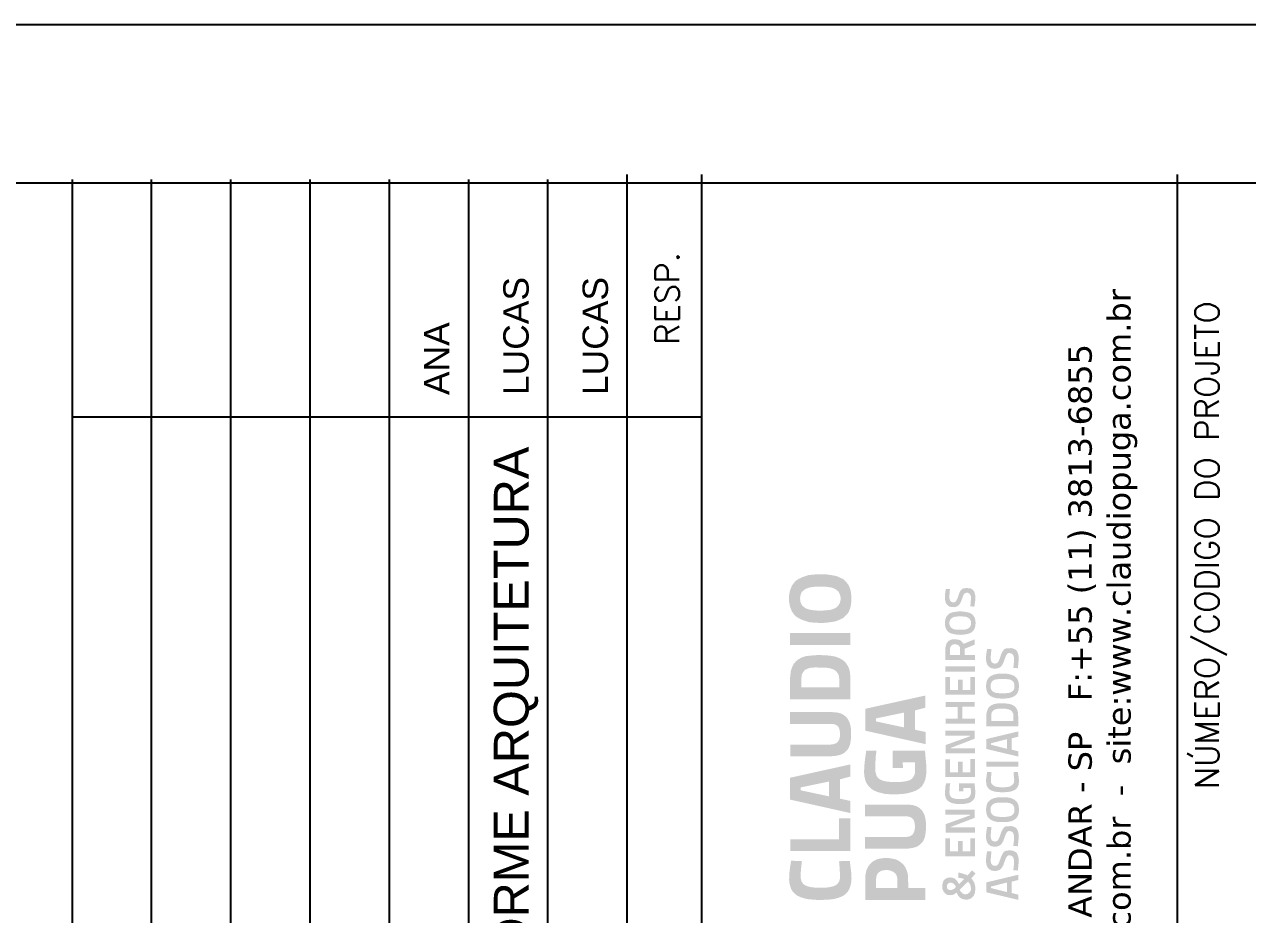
# Model space of a CAD drawing. Header units: millimetres. Extents: x -832 to 3668, y -1574 to 5296.
# Drawn here: x 2718 to 3103.7, y 5014.7 to 5295.5 of the extents above; entities that cross this region are included whole.
import ezdxf

# ---------------------------------------------------------------- set-up
doc = ezdxf.new("R2010")
doc.units = ezdxf.units.MM
doc.header["$LTSCALE"] = 50
for name, color, linetype in [('CARIMBO', 7, 'Continuous'), ('F-LOGO', 7, 'Continuous'), ('F-MARGEM', 1, 'Continuous')]:
    doc.layers.add(name, color=color, linetype=linetype)
doc.layers.add('TERRENO', color=3, linetype='Continuous', lineweight=30)
doc.styles.add('AR-REF', font='arial.ttf')
doc.styles.add('Graphite Light Narrow', font='')
doc.styles.add('STYLE3', font='romans.shx')
doc.styles.get('Graphite Light Narrow').set_extended_font_data('Graphite Light Narrow')
pattern_1 = [(0, (0, 0), (0, 6.985), [5.08, -1.905]), (90, (0, 0), (-6.985, 4e-16), [5.08, -1.905])]

# ---------------------------------------------------------------- blocks, each defined once
blk = doc.blocks.new('LOGO_CP')
at = {"layer": 'F-LOGO'}
h = blk.add_hatch(color=1, dxfattribs=at)
h.dxf.hatch_style = 1
h.paths.add_polyline_path([(59.49, 30.16), (58.98, 30.25), (58.26, 30.35), (57.53, 30.46), (56.57, 30.58), (55.8, 30.64), (54.99, 30.67), (54.27, 30.68), (53.58, 30.6), (52.78, 30.41), (52.04, 30.18), (51.47, 29.85), (50.99, 29.45), (50.57, 28.99), (50.13, 28.39), (49.78, 27.55), (49.51, 26.69), (49.29, 25.77), (49.17, 24.52), (49.1, 23.52), (49.05, 22.27), (49.12, 21.26), (49.16, 20.32), (49.22, 19.49), (49.34, 18.68), (49.62, 17.71), (49.89, 16.96), (50.27, 16.17), (50.81, 15.53), (51.28, 15.11), (51.98, 14.72), (52.64, 14.46), (53.71, 14.21), (54.78, 14.13), (56.39, 14.22), (57.75, 14.38), (59.45, 14.59), (59.35, 17.44), (57.39, 17.27), (55.56, 17.19), (54.67, 17.21), (54.02, 17.4), (53.44, 17.75), (52.91, 18.41), (52.7, 18.96), (52.49, 19.89), (52.34, 20.85), (52.35, 21.85), (52.32, 23.05), (52.39, 24.4), (52.53, 25.17), (52.83, 26.2), (53.27, 26.91), (53.96, 27.38), (54.79, 27.61), (56.03, 27.62), (57.52, 27.5), (59.37, 27.31)])
h = blk.add_hatch(color=1, dxfattribs=at)
h.dxf.hatch_style = 1
h.paths.add_polyline_path([(65.18, 30.39), (62.03, 30.39), (62.03, 14.41), (70.7, 14.41), (70.7, 17.41), (65.18, 17.41)])
h = blk.add_hatch(color=1, dxfattribs=at)
h.dxf.hatch_style = 1
h.paths.add_polyline_path([(78.76, 30.41), (75.7, 30.41), (72.13, 14.41), (75.35, 14.41), (75.94, 17.18)])
h = blk.add_hatch(color=1, dxfattribs=at)
h.dxf.hatch_style = 1
h.paths.add_polyline_path([(81.51, 30.41), (78.76, 30.41), (78.17, 27.61), (78.94, 27.61), (80.5, 20.12), (76.57, 20.12), (75.94, 17.18), (81.08, 17.18), (81.82, 14.45), (85.04, 14.45)])
h = blk.add_hatch(color=1, dxfattribs=at)
h.dxf.hatch_style = 1
h.paths.add_polyline_path([(90.38, 19.16), (90.32, 19.68), (90.32, 30.4), (87.22, 30.4), (87.22, 19.4), (87.29, 18.54), (87.48, 17.49), (87.77, 16.59), (88.24, 15.89), (88.96, 15.18), (89.55, 14.83), (90.43, 14.49), (91.41, 14.33), (92.39, 14.26), (93.48, 14.23), (94.27, 14.27), (95.26, 14.4), (96.13, 14.63), (97.04, 15.08), (97.63, 15.55), (98.15, 16.18), (98.55, 16.94), (98.77, 17.7), (98.88, 18.6), (98.93, 19.6), (98.93, 30.42), (95.78, 30.42), (95.78, 19.13), (95.63, 18.53), (95.35, 17.98), (94.92, 17.56), (94.32, 17.33), (93.64, 17.21), (93.04, 17.16), (92.31, 17.23), (91.65, 17.39), (91.07, 17.72), (90.69, 18.15), (90.46, 18.71)])
h = blk.add_hatch(color=1, dxfattribs=at)
h.dxf.hatch_style = 1
h.paths.add_polyline_path([(105.53, 30.41), (102.32, 30.41), (102.32, 14.45), (105.53, 14.45)])
h = blk.add_hatch(color=1, dxfattribs=at)
h.dxf.hatch_style = 1
h.paths.add_polyline_path([(112.8, 16.54), (113.21, 17.25), (113.61, 18.29), (113.79, 19.11), (113.93, 20.01), (113.99, 21.26), (114.07, 22.29), (114.03, 23.66), (113.92, 24.89), (113.79, 26.18), (113.41, 27.42), (112.84, 28.35), (112.36, 28.93), (111.6, 29.55), (110.68, 29.96), (109.77, 30.24), (108.8, 30.35), (108.18, 30.41), (105.53, 30.41), (105.53, 27.46), (107.97, 27.42), (108.76, 27.34), (109.55, 26.98), (110.16, 26.44), (110.48, 25.7), (110.69, 24.9), (110.78, 23.83), (110.74, 22.27), (110.76, 21.42), (110.69, 20.72), (110.55, 19.78), (110.24, 18.88), (109.91, 18.32), (109.11, 17.7), (108.47, 17.46), (107.49, 17.38), (105.53, 17.38), (105.53, 14.44), (108.38, 14.44), (109.58, 14.56), (110.51, 14.8), (111.37, 15.23), (112.2, 15.81)])
h = blk.add_hatch(color=1, dxfattribs=at)
h.dxf.hatch_style = 1
h.paths.add_polyline_path([(119.92, 30.41), (116.71, 30.41), (116.71, 14.45), (119.92, 14.45)])
h = blk.add_hatch(color=1, dxfattribs=at)
h.dxf.hatch_style = 1
h.paths.add_polyline_path([(126.67, 18.21), (126.33, 18.86), (126.09, 19.55), (125.99, 20.42), (125.91, 21.1), (125.87, 21.88), (125.87, 23.11), (125.91, 23.74), (125.98, 24.37), (126.08, 25.05), (126.22, 25.61), (126.48, 26.31), (126.83, 26.77), (127.23, 27.25), (127.77, 27.54), (128.35, 27.72), (129.05, 27.77), (129.05, 30.7), (128.02, 30.67), (126.91, 30.45), (125.61, 29.94), (124.49, 29.1), (123.86, 28.2), (123.43, 27.32), (123.16, 26.53), (122.81, 25.46), (122.66, 24.01), (122.6, 22.63), (122.6, 21.88), (122.63, 20.94), (122.85, 19.33), (123.09, 18.11), (123.57, 17.02), (123.89, 16.35), (124.66, 15.57), (125.26, 15.03), (125.82, 14.74), (126.61, 14.45), (127.53, 14.26), (128.43, 14.18), (129.05, 14.15), (129.05, 17.01), (128.59, 17.05), (127.87, 17.25), (127.19, 17.62)])
h = blk.add_hatch(color=1, dxfattribs=at)
h.dxf.hatch_style = 1
h.paths.add_polyline_path([(134.21, 16.35), (134.54, 17.02), (135.02, 18.11), (135.26, 19.33), (135.48, 20.94), (135.51, 21.88), (135.51, 22.63), (135.44, 24.01), (135.3, 25.46), (134.94, 26.53), (134.68, 27.32), (134.25, 28.2), (133.62, 29.1), (132.5, 29.94), (131.19, 30.45), (130.09, 30.67), (129.05, 30.7), (129.05, 27.77), (129.76, 27.72), (130.34, 27.54), (130.88, 27.25), (131.28, 26.77), (131.63, 26.31), (131.89, 25.61), (132.03, 25.05), (132.13, 24.37), (132.2, 23.74), (132.24, 23.11), (132.24, 21.88), (132.2, 21.1), (132.12, 20.42), (132.01, 19.55), (131.78, 18.86), (131.43, 18.21), (130.92, 17.62), (130.24, 17.25), (129.52, 17.05), (129.05, 17.01), (129.05, 14.15), (129.68, 14.18), (130.58, 14.26), (131.5, 14.45), (132.29, 14.74), (132.85, 15.03), (133.45, 15.57)])
h = blk.add_hatch(color=1, dxfattribs=at)
h.dxf.hatch_style = 1
h.paths.add_polyline_path([(52.25, 10.49), (49.04, 10.49), (49.04, -5.47), (52.25, -5.47)])
h = blk.add_hatch(color=1, dxfattribs=at)
h.dxf.hatch_style = 1
h.paths.add_polyline_path([(59.86, 2.47), (60.03, 3.22), (60.17, 4.15), (60.22, 5.21), (60.14, 6.02), (60.05, 6.53), (59.88, 7.26), (59.64, 7.81), (59.42, 8.24), (59.16, 8.65), (58.79, 9.05), (58.42, 9.37), (57.95, 9.69), (57.47, 9.96), (56.92, 10.19), (56.31, 10.32), (55.75, 10.44), (55.04, 10.49), (52.25, 10.49), (52.25, 7.67), (54.72, 7.62), (55.38, 7.49), (55.9, 7.31), (56.21, 7.08), (56.53, 6.71), (56.75, 6.38), (56.91, 5.8), (56.99, 5.19), (56.98, 4.43), (56.87, 3.83), (56.6, 3.17), (56.16, 2.56), (55.54, 2.15), (54.75, 1.98), (52.25, 1.98), (52.25, -0.93), (55.34, -0.86), (56, -0.77), (56.82, -0.55), (57.72, -0.15), (58.43, 0.31), (59.14, 1.15), (59.6, 1.86)])
h = blk.add_hatch(color=1, dxfattribs=at)
h.dxf.hatch_style = 1
h.paths.add_polyline_path([(74.23, -2.16), (74.34, -1.26), (74.4, -0.27), (74.4, 10.55), (71.24, 10.55), (71.24, -0.74), (71.1, -1.33), (70.82, -1.89), (70.38, -2.3), (69.78, -2.54), (69.1, -2.66), (68.51, -2.7), (67.77, -2.64), (67.11, -2.47), (66.53, -2.15), (66.15, -1.72), (65.92, -1.15), (65.84, -0.71), (65.78, -0.19), (65.78, 10.53), (62.68, 10.54), (62.68, -0.47), (62.75, -1.33), (62.94, -2.38), (63.24, -3.27), (63.7, -3.97), (64.42, -4.69), (65.01, -5.04), (65.9, -5.37), (66.87, -5.53), (67.86, -5.61), (68.95, -5.63), (69.74, -5.6), (70.72, -5.46), (71.59, -5.24), (72.51, -4.79), (73.1, -4.32), (73.62, -3.69), (74.01, -2.93)])
h = blk.add_hatch(color=1, dxfattribs=at)
h.dxf.hatch_style = 1
h.paths.add_polyline_path([(88.68, 3.23), (84.13, 3.23), (84.13, 0.51), (85.6, 0.53), (85.6, -2.68), (84.43, -2.73), (83.52, -2.75), (83, -2.74), (82.42, -2.64), (81.89, -2.35), (81.49, -2.08), (81.09, -1.69), (80.84, -1.22), (80.63, -0.58), (80.5, 0.2), (80.4, 1.02), (80.36, 1.8), (80.36, 2.73), (80.37, 3.58), (80.44, 4.17), (80.53, 4.99), (80.67, 5.67), (81.02, 6.51), (81.36, 7.02), (82.01, 7.49), (83.16, 7.8), (84.26, 7.81), (85.8, 7.78), (87.04, 7.72), (88.66, 7.51), (88.69, 10.23), (87.47, 10.4), (85.49, 10.66), (84.14, 10.76), (82.85, 10.81), (81.57, 10.67), (80.5, 10.36), (79.71, 9.93), (79.18, 9.53), (78.65, 9), (78.18, 8.3), (77.73, 7.28), (77.45, 6.21), (77.19, 5.12), (77.12, 3.86), (77.07, 2.88), (77.12, 1.85), (77.2, 0.67), (77.31, -0.39), (77.45, -0.96), (77.75, -2.03), (78.15, -3.06), (78.55, -3.72), (79.22, -4.51), (80, -5), (80.93, -5.4), (82.12, -5.65), (83.22, -5.76), (84.34, -5.7), (85.47, -5.66), (87.03, -5.5), (88.68, -5.36)])
h = blk.add_hatch(color=1, dxfattribs=at)
h.dxf.hatch_style = 1
h.paths.add_polyline_path([(97.06, 10.48), (93.99, 10.48), (90.42, -5.52), (93.65, -5.52), (94.24, -2.75), (94.86, 0.19)])
h = blk.add_hatch(color=1, dxfattribs=at)
h.dxf.hatch_style = 1
h.paths.add_polyline_path([(99.81, 10.48), (97.06, 10.48), (96.46, 7.68), (97.24, 7.68), (98.8, 0.19), (94.86, 0.19), (94.24, -2.75), (99.37, -2.75), (100.11, -5.48), (103.33, -5.48)])
h = blk.add_hatch(color=1, dxfattribs=at)
h.dxf.hatch_style = 1
h.paths.add_polyline_path([(51.7, -12.22), (51.72, -11.97), (51.82, -11.56), (51.97, -11.34), (52.2, -11.25), (52.38, -11.17), (52.69, -11.15), (52.67, -9.91), (52.1, -9.98), (51.73, -10.08), (51.28, -10.29), (50.95, -10.55), (50.67, -10.86), (50.47, -11.19), (50.35, -11.69), (50.34, -12.13), (50.38, -12.55), (50.49, -12.91), (50.65, -13.21), (50.81, -13.46), (50.98, -13.65), (51.05, -13.75), (51.76, -14.57), (52.55, -13.59), (52.38, -13.45), (52.13, -13.21), (51.95, -12.92), (51.77, -12.58)])
h = blk.add_hatch(color=1, dxfattribs=at)
h.dxf.hatch_style = 1
h.paths.add_polyline_path([(55.04, -12.09), (55.01, -11.62), (54.89, -11.13), (54.49, -10.52), (54.19, -10.28), (53.73, -10.1), (53.18, -9.96), (52.67, -9.91), (52.69, -11.15), (53.11, -11.22), (53.37, -11.45), (53.58, -11.75), (53.67, -11.97), (53.65, -12.34), (53.53, -12.73), (53.23, -13.07), (53.01, -13.31), (52.55, -13.59), (51.76, -14.57), (54.78, -17.64), (56.12, -18.77), (56.93, -17.81), (55.56, -16.65), (55.73, -16.33), (55.88, -15.95), (56.07, -15.32), (56.27, -14.62), (56.32, -14.16), (54.96, -14.21), (54.88, -14.71), (54.77, -15.33), (54.63, -15.72), (53.33, -14.41), (53.59, -14.19), (54.03, -13.92), (54.41, -13.58), (54.75, -13.2), (54.96, -12.64)])
h = blk.add_hatch(color=1, dxfattribs=at)
h.dxf.hatch_style = 1
h.paths.add_polyline_path([(65.44, -10.76), (60.69, -10.76), (60.69, -18.6), (65.45, -18.6), (65.45, -17.42), (61.98, -17.42), (61.98, -15.33), (64.76, -15.33), (64.76, -14.09), (61.99, -14.09), (61.99, -11.99), (65.44, -11.99)])
h = blk.add_hatch(color=1, dxfattribs=at)
h.dxf.hatch_style = 1
h.paths.add_polyline_path([(69.17, -10.8), (66.96, -10.8), (66.96, -18.61), (68.31, -18.61), (68.31, -12.18), (68.43, -12.18), (70.87, -18.55), (73.02, -18.56), (73, -10.78), (71.72, -10.79), (71.72, -17.26), (71.62, -17.28), (71.5, -17.25)])
h = blk.add_hatch(color=1, dxfattribs=at)
h.dxf.hatch_style = 1
h.paths.add_polyline_path([(80.06, -10.96), (79.79, -10.9), (79.32, -10.81), (78.75, -10.74), (78.05, -10.7), (77.37, -10.66), (76.76, -10.7), (76.09, -10.91), (75.59, -11.19), (75.25, -11.59), (74.89, -12.24), (74.73, -12.73), (74.6, -13.38), (74.55, -13.86), (74.53, -15.02), (74.52, -15.46), (74.63, -16.17), (74.7, -16.53), (74.76, -16.87), (74.86, -17.11), (75.04, -17.47), (75.16, -17.69), (75.3, -17.87), (75.52, -18.07), (75.64, -18.21), (75.92, -18.37), (76.28, -18.56), (76.68, -18.64), (77.12, -18.68), (77.57, -18.7), (78.23, -18.68), (78.71, -18.63), (79.41, -18.56), (80.06, -18.51), (80.06, -14.41), (77.93, -14.41), (77.93, -15.54), (78.81, -15.54), (78.81, -17.44), (78.55, -17.5), (78.17, -17.52), (77.65, -17.53), (77.22, -17.53), (76.87, -17.39), (76.63, -17.26), (76.38, -17.04), (76.18, -16.77), (76.05, -16.45), (75.96, -16.08), (75.87, -15.63), (75.87, -15.2), (75.86, -14.58), (75.86, -14.17), (75.87, -13.66), (75.96, -13.24), (76.03, -12.97), (76.12, -12.7), (76.25, -12.48), (76.45, -12.25), (76.64, -12.08), (76.93, -11.95), (77.37, -11.87), (77.75, -11.85), (78.25, -11.89), (78.94, -11.9), (79.41, -11.96), (79.75, -12), (80.06, -12.08)])
h = blk.add_hatch(color=1, dxfattribs=at)
h.dxf.hatch_style = 1
h.paths.add_polyline_path([(86.43, -10.76), (81.68, -10.76), (81.68, -18.6), (86.44, -18.6), (86.44, -17.42), (82.97, -17.42), (82.97, -15.33), (85.75, -15.33), (85.75, -14.09), (82.98, -14.09), (82.98, -11.99), (86.43, -11.99)])
h = blk.add_hatch(color=1, dxfattribs=at)
h.dxf.hatch_style = 1
h.paths.add_polyline_path([(90.17, -10.8), (87.95, -10.8), (87.95, -18.61), (89.31, -18.61), (89.31, -12.18), (89.42, -12.18), (91.86, -18.55), (94.01, -18.56), (94, -10.78), (92.71, -10.79), (92.71, -17.26), (92.61, -17.28), (92.49, -17.25)])
h = blk.add_hatch(color=1, dxfattribs=at)
h.dxf.hatch_style = 1
h.paths.add_polyline_path([(97.14, -10.8), (95.81, -10.8), (95.89, -18.62), (97.16, -18.62), (97.16, -15.22), (100.33, -15.22), (100.33, -18.56), (101.62, -18.56), (101.62, -10.8), (100.28, -10.8), (100.28, -14.04), (97.14, -14.04)])
h = blk.add_hatch(color=1, dxfattribs=at)
h.dxf.hatch_style = 1
h.paths.add_polyline_path([(108.25, -10.76), (103.51, -10.76), (103.51, -18.6), (108.26, -18.6), (108.26, -17.42), (104.79, -17.42), (104.79, -15.33), (107.57, -15.33), (107.57, -14.09), (104.8, -14.09), (104.8, -11.99), (108.25, -11.99)])
h = blk.add_hatch(color=1, dxfattribs=at)
h.dxf.hatch_style = 1
h.paths.add_polyline_path([(111.03, -10.78), (109.7, -10.78), (109.7, -18.59), (111.03, -18.59)])
h = blk.add_hatch(color=1, dxfattribs=at)
h.dxf.hatch_style = 1
h.paths.add_polyline_path([(114.12, -10.78), (112.79, -10.78), (112.79, -18.59), (114.12, -18.59)])
h = blk.add_hatch(color=1, dxfattribs=at)
h.dxf.hatch_style = 1
h.paths.add_polyline_path([(117.16, -11.08), (116.76, -10.94), (116.29, -10.84), (116.04, -10.78), (114.12, -10.78), (114.12, -11.98), (115.8, -11.97), (116.02, -12.02), (116.32, -12.18), (116.58, -12.36), (116.75, -12.58), (116.87, -12.88), (116.96, -13.13), (116.94, -13.45), (116.91, -13.66), (116.76, -14.02), (116.65, -14.26), (116.4, -14.46), (116.14, -14.64), (115.84, -14.68), (114.12, -14.68), (114.12, -15.89), (115.74, -15.89), (116.83, -18.56), (118.25, -18.56), (117.04, -15.58), (117.29, -15.39), (117.58, -15.16), (117.84, -14.88), (118.02, -14.64), (118.13, -14.28), (118.16, -13.97), (118.23, -13.61), (118.25, -13.12), (118.22, -12.72), (118.16, -12.32), (118.01, -11.94), (117.85, -11.68), (117.7, -11.48), (117.45, -11.29)])
h = blk.add_hatch(color=1, dxfattribs=at)
h.dxf.hatch_style = 1
h.paths.add_polyline_path([(122.55, -10.66), (122.41, -10.64), (122.05, -10.68), (121.51, -10.77), (121.02, -10.94), (120.75, -11.1), (120.4, -11.37), (120.09, -11.73), (119.85, -12.13), (119.67, -12.75), (119.51, -13.66), (119.45, -14.43), (119.42, -14.71), (120.76, -14.71), (120.76, -14.59), (120.76, -14.19), (120.81, -13.8), (120.86, -13.33), (120.91, -13.05), (121.08, -12.67), (121.36, -12.27), (121.71, -12.02), (122.21, -11.84), (122.55, -11.83)])
h = blk.add_hatch(color=1, dxfattribs=at)
h.dxf.hatch_style = 1
h.paths.add_polyline_path([(124.34, -11.1), (124.07, -10.94), (123.58, -10.77), (123.05, -10.68), (122.69, -10.64), (122.55, -10.66), (122.55, -11.83), (122.89, -11.84), (123.38, -12.02), (123.73, -12.27), (124.01, -12.67), (124.18, -13.05), (124.23, -13.33), (124.28, -13.8), (124.33, -14.19), (124.34, -14.59), (124.34, -14.71), (125.68, -14.71), (125.65, -14.43), (125.58, -13.66), (125.42, -12.75), (125.24, -12.13), (125, -11.73), (124.69, -11.37)])
h = blk.add_hatch(color=1, dxfattribs=at)
h.dxf.hatch_style = 1
h.paths.add_polyline_path([(130.68, -14.53), (130.03, -14.28), (129.17, -13.98), (128.57, -13.7), (128.32, -13.52), (128.1, -13.24), (128.05, -12.99), (128.04, -12.7), (128.17, -12.36), (128.44, -12.07), (129.01, -11.85), (129.6, -11.81), (130.28, -11.87), (130.91, -11.91), (131.61, -11.98), (131.64, -10.9), (130.7, -10.73), (129.67, -10.64), (128.86, -10.65), (128.24, -10.78), (127.65, -11.03), (127.23, -11.42), (126.95, -11.85), (126.84, -12.27), (126.79, -12.81), (126.77, -13.11), (126.88, -13.63), (127.06, -14.02), (127.42, -14.44), (127.81, -14.73), (128.57, -15.02), (128.99, -15.19), (129.59, -15.4), (130.12, -15.62), (130.36, -15.83), (130.51, -16.05), (130.61, -16.35), (130.58, -16.69), (130.5, -16.92), (130.36, -17.13), (130.17, -17.3), (129.86, -17.47), (129.67, -17.53), (129.23, -17.53), (128.52, -17.52), (127.9, -17.47), (127.25, -17.41), (127, -17.35), (126.91, -18.45), (127.68, -18.57), (128.46, -18.67), (129.21, -18.7), (129.99, -18.67), (130.57, -18.54), (131.16, -18.25), (131.45, -17.94), (131.7, -17.56), (131.8, -17.14), (131.82, -16.66), (131.83, -16.12), (131.76, -15.63), (131.64, -15.26), (131.24, -14.85)])
h = blk.add_hatch(color=1, dxfattribs=at)
h.dxf.hatch_style = 1
h.paths.add_polyline_path([(50.58, -16.27), (50.61, -15.74), (50.74, -15.36), (51.04, -15.05), (51.35, -14.8), (51.76, -14.57), (51.05, -13.75), (50.72, -13.91), (50.3, -14.09), (49.82, -14.49), (49.45, -15.01), (49.23, -15.59), (49.17, -16.12), (49.18, -16.76), (49.38, -17.32), (49.59, -17.72), (50.16, -18.28), (50.97, -18.6), (51.93, -18.71), (52.82, -18.66), (53.69, -18.41), (54.37, -18.01), (54.78, -17.64), (53.86, -16.8), (53.5, -17.19), (52.94, -17.42), (52.38, -17.53), (51.79, -17.53), (51.34, -17.41), (50.97, -17.04), (50.72, -16.72)])
h = blk.add_hatch(color=1, dxfattribs=at)
h.dxf.hatch_style = 1
h.paths.add_polyline_path([(120.86, -16.09), (120.81, -15.62), (120.76, -15.23), (120.76, -14.83), (120.76, -14.71), (119.42, -14.71), (119.45, -14.99), (119.51, -15.76), (119.67, -16.67), (119.85, -17.29), (120.09, -17.69), (120.4, -18.05), (120.75, -18.32), (121.02, -18.48), (121.51, -18.65), (122.05, -18.73), (122.41, -18.77), (122.55, -18.76), (122.55, -17.59), (122.21, -17.58), (121.71, -17.4), (121.36, -17.15), (121.08, -16.75), (120.91, -16.36)])
h = blk.add_hatch(color=1, dxfattribs=at)
h.dxf.hatch_style = 1
h.paths.add_polyline_path([(125.58, -15.76), (125.65, -14.99), (125.68, -14.71), (124.34, -14.71), (124.34, -14.83), (124.33, -15.23), (124.28, -15.62), (124.23, -16.09), (124.18, -16.36), (124.01, -16.75), (123.73, -17.15), (123.38, -17.4), (122.89, -17.58), (122.55, -17.59), (122.55, -18.76), (122.69, -18.77), (123.05, -18.73), (123.58, -18.65), (124.07, -18.48), (124.34, -18.32), (124.69, -18.05), (125, -17.69), (125.24, -17.29), (125.42, -16.67)])
h = blk.add_hatch(color=1, dxfattribs=at)
h.dxf.hatch_style = 1
h.paths.add_polyline_path([(52.42, -21.67), (51.1, -21.67), (49.08, -30.14), (50.48, -30.14), (50.91, -28.37), (52.42, -28.37), (52.42, -27.15), (51.14, -27.15), (52.22, -22.86), (52.42, -22.86)])
h = blk.add_hatch(color=1, dxfattribs=at)
h.dxf.hatch_style = 1
h.paths.add_polyline_path([(53.74, -21.67), (52.42, -21.67), (52.42, -22.86), (52.62, -22.86), (53.71, -27.15), (52.42, -27.15), (52.42, -28.37), (53.93, -28.37), (54.36, -30.14), (55.77, -30.14)])
h = blk.add_hatch(color=1, dxfattribs=at)
h.dxf.hatch_style = 1
h.paths.add_polyline_path([(61.97, -21.82), (61.43, -21.74), (60.63, -21.62), (59.87, -21.54), (59.12, -21.55), (58.59, -21.62), (58.15, -21.76), (57.82, -21.9), (57.44, -22.18), (57.12, -22.53), (56.9, -22.99), (56.8, -23.48), (56.75, -23.97), (56.8, -24.39), (57.03, -25.09), (57.31, -25.5), (57.69, -25.78), (58.24, -26.12), (58.98, -26.38), (60.17, -26.81), (60.48, -27.02), (60.78, -27.29), (60.9, -27.52), (60.91, -27.75), (60.86, -28.15), (60.66, -28.5), (60.36, -28.76), (59.94, -28.92), (59.43, -28.96), (58.49, -28.95), (57.73, -28.89), (56.95, -28.77), (56.88, -29.99), (57.29, -30.03), (57.91, -30.09), (58.69, -30.17), (59.48, -30.21), (60.12, -30.18), (60.68, -30.07), (61.36, -29.8), (61.61, -29.62), (61.9, -29.22), (62.08, -28.84), (62.18, -28.52), (62.22, -28.15), (62.2, -27.63), (62.19, -27.08), (62.11, -26.78), (61.94, -26.43), (61.61, -26.12), (61.11, -25.82), (60.63, -25.59), (59.57, -25.22), (58.99, -25), (58.66, -24.83), (58.38, -24.6), (58.2, -24.34), (58.12, -24.05), (58.15, -23.68), (58.26, -23.33), (58.44, -23.12), (58.7, -22.93), (59.16, -22.83), (59.74, -22.78), (60.35, -22.84), (61.36, -22.93), (61.96, -23)])
h = blk.add_hatch(color=1, dxfattribs=at)
h.dxf.hatch_style = 1
h.paths.add_polyline_path([(68.42, -21.82), (67.88, -21.74), (67.08, -21.62), (66.32, -21.54), (65.57, -21.55), (65.04, -21.62), (64.6, -21.76), (64.27, -21.9), (63.89, -22.18), (63.57, -22.53), (63.34, -22.99), (63.24, -23.48), (63.2, -23.97), (63.25, -24.39), (63.47, -25.09), (63.76, -25.5), (64.13, -25.78), (64.69, -26.12), (65.43, -26.38), (66.61, -26.81), (66.93, -27.02), (67.23, -27.29), (67.35, -27.52), (67.35, -27.75), (67.3, -28.15), (67.11, -28.5), (66.81, -28.76), (66.39, -28.92), (65.87, -28.96), (64.93, -28.95), (64.18, -28.89), (63.4, -28.77), (63.33, -29.99), (63.74, -30.03), (64.36, -30.09), (65.13, -30.17), (65.93, -30.21), (66.56, -30.18), (67.13, -30.07), (67.81, -29.8), (68.06, -29.62), (68.35, -29.22), (68.53, -28.84), (68.63, -28.52), (68.66, -28.15), (68.65, -27.63), (68.64, -27.08), (68.56, -26.78), (68.39, -26.43), (68.05, -26.12), (67.56, -25.82), (67.07, -25.59), (66.02, -25.22), (65.44, -25), (65.11, -24.83), (64.82, -24.6), (64.65, -24.34), (64.56, -24.05), (64.6, -23.68), (64.71, -23.33), (64.89, -23.12), (65.15, -22.93), (65.61, -22.83), (66.19, -22.78), (66.8, -22.84), (67.81, -22.93), (68.4, -23)])
h = blk.add_hatch(color=1, dxfattribs=at)
h.dxf.hatch_style = 1
h.paths.add_polyline_path([(73.02, -21.58), (72.77, -21.57), (72.41, -21.61), (71.88, -21.7), (71.39, -21.87), (71.11, -22.03), (70.77, -22.3), (70.45, -22.66), (70.21, -23.06), (69.97, -23.68), (69.76, -24.59), (69.74, -25.35), (69.73, -25.93), (71.12, -25.93), (71.12, -25.51), (71.12, -25.11), (71.18, -24.73), (71.23, -24.25), (71.28, -23.98), (71.45, -23.59), (71.73, -23.2), (72.07, -22.95), (72.57, -22.77), (73.02, -22.76)])
h = blk.add_hatch(color=1, dxfattribs=at)
h.dxf.hatch_style = 1
h.paths.add_polyline_path([(75.28, -22.3), (74.94, -22.03), (74.66, -21.87), (74.17, -21.7), (73.64, -21.61), (73.28, -21.57), (73.02, -21.58), (73.02, -22.76), (73.48, -22.77), (73.98, -22.95), (74.32, -23.2), (74.6, -23.59), (74.77, -23.98), (74.82, -24.25), (74.87, -24.73), (74.93, -25.11), (74.93, -25.51), (74.93, -25.93), (76.32, -25.93), (76.31, -25.35), (76.29, -24.59), (76.08, -23.68), (75.84, -23.06), (75.6, -22.66)])
h = blk.add_hatch(color=1, dxfattribs=at)
h.dxf.hatch_style = 1
h.paths.add_polyline_path([(79.06, -24.73), (79.11, -24.25), (79.16, -23.98), (79.65, -23.24), (80.2, -22.88), (81.09, -22.83), (82.04, -22.92), (82.98, -23.02), (83.02, -21.83), (81.12, -21.58), (80.63, -21.56), (79.83, -21.62), (79.26, -21.78), (78.94, -21.98), (78.58, -22.27), (78.26, -22.63), (78.09, -23.06), (77.85, -23.68), (77.72, -24.6), (77.66, -25.37), (77.65, -25.93), (79, -25.93), (79, -25.51), (79, -25.11)])
h = blk.add_hatch(color=1, dxfattribs=at)
h.dxf.hatch_style = 1
h.paths.add_polyline_path([(85.81, -21.67), (84.41, -21.67), (84.41, -30.09), (85.81, -30.09)])
h = blk.add_hatch(color=1, dxfattribs=at)
h.dxf.hatch_style = 1
h.paths.add_polyline_path([(90.46, -27.15), (89.17, -27.15), (90.26, -22.86), (90.46, -22.86), (90.46, -21.67), (89.14, -21.67), (87.12, -30.14), (88.52, -30.14), (88.95, -28.37), (90.46, -28.37)])
h = blk.add_hatch(color=1, dxfattribs=at)
h.dxf.hatch_style = 1
h.paths.add_polyline_path([(91.78, -21.67), (90.46, -21.67), (90.46, -22.86), (90.66, -22.86), (91.75, -27.15), (90.46, -27.15), (90.46, -28.37), (91.97, -28.37), (92.4, -30.14), (93.81, -30.14)])
h = blk.add_hatch(color=1, dxfattribs=at)
h.dxf.hatch_style = 1
h.paths.add_polyline_path([(96.58, -21.67), (95.18, -21.67), (95.18, -30.09), (96.58, -30.09)])
h = blk.add_hatch(color=1, dxfattribs=at)
h.dxf.hatch_style = 1
h.paths.add_polyline_path([(100.06, -29.52), (100.43, -29.2), (100.73, -28.75), (101.02, -28.07), (101.13, -27.47), (101.23, -26.68), (101.24, -25.84), (101.27, -25.22), (101.22, -24.63), (101.11, -23.92), (100.91, -23.32), (100.6, -22.76), (100.26, -22.35), (99.79, -22.04), (99.04, -21.78), (98.45, -21.67), (96.58, -21.67), (96.58, -22.94), (98.05, -22.94), (98.42, -22.96), (98.78, -23.06), (99.1, -23.24), (99.28, -23.39), (99.42, -23.58), (99.54, -23.79), (99.68, -24.09), (99.8, -24.66), (99.82, -25.2), (99.83, -25.83), (99.82, -26.43), (99.79, -26.86), (99.7, -27.29), (99.59, -27.72), (99.43, -28.06), (99.2, -28.35), (98.92, -28.56), (98.49, -28.78), (98.06, -28.83), (96.58, -28.83), (96.58, -30.09), (97.58, -30.08), (98.42, -30.06), (99.03, -29.98), (99.61, -29.79)])
h = blk.add_hatch(color=1, dxfattribs=at)
h.dxf.hatch_style = 1
h.paths.add_polyline_path([(104.08, -23.98), (104.24, -23.59), (104.52, -23.2), (104.87, -22.95), (105.37, -22.77), (105.82, -22.76), (105.82, -21.58), (105.57, -21.57), (105.21, -21.61), (104.67, -21.7), (104.18, -21.87), (103.91, -22.03), (103.56, -22.3), (103.25, -22.66), (103.01, -23.06), (102.77, -23.68), (102.56, -24.59), (102.53, -25.35), (102.52, -25.93), (103.92, -25.93), (103.92, -25.51), (103.92, -25.11), (103.97, -24.73), (104.02, -24.25)])
h = blk.add_hatch(color=1, dxfattribs=at)
h.dxf.hatch_style = 1
h.paths.add_polyline_path([(108.08, -22.3), (107.73, -22.03), (107.46, -21.87), (106.97, -21.7), (106.44, -21.61), (106.07, -21.57), (105.82, -21.58), (105.82, -22.76), (106.28, -22.77), (106.77, -22.95), (107.12, -23.2), (107.4, -23.59), (107.57, -23.98), (107.62, -24.25), (107.67, -24.73), (107.72, -25.11), (107.73, -25.51), (107.73, -25.93), (109.12, -25.93), (109.11, -25.35), (109.08, -24.59), (108.88, -23.68), (108.63, -23.06), (108.39, -22.66)])
h = blk.add_hatch(color=1, dxfattribs=at)
h.dxf.hatch_style = 1
h.paths.add_polyline_path([(115.76, -28.84), (115.87, -28.52), (115.9, -28.15), (115.88, -27.63), (115.88, -27.08), (115.79, -26.78), (115.63, -26.43), (115.29, -26.12), (114.79, -25.82), (114.31, -25.59), (113.26, -25.22), (112.68, -25), (112.34, -24.83), (112.06, -24.6), (111.88, -24.34), (111.8, -24.05), (111.83, -23.68), (111.95, -23.33), (112.13, -23.12), (112.39, -22.93), (112.84, -22.83), (113.43, -22.78), (114.04, -22.84), (115.05, -22.93), (115.64, -23), (115.66, -21.82), (115.11, -21.74), (114.32, -21.62), (113.56, -21.54), (112.81, -21.55), (112.28, -21.62), (111.84, -21.76), (111.51, -21.9), (111.12, -22.18), (110.81, -22.53), (110.58, -22.99), (110.48, -23.48), (110.43, -23.97), (110.49, -24.39), (110.71, -25.09), (111, -25.5), (111.37, -25.78), (111.93, -26.12), (112.66, -26.38), (113.85, -26.81), (114.17, -27.02), (114.47, -27.29), (114.58, -27.52), (114.59, -27.75), (114.54, -28.15), (114.35, -28.5), (114.05, -28.76), (113.62, -28.92), (113.11, -28.96), (112.17, -28.95), (111.42, -28.89), (110.64, -28.77), (110.57, -29.99), (110.98, -30.03), (111.6, -30.09), (112.37, -30.17), (113.17, -30.21), (113.8, -30.18), (114.37, -30.07), (115.04, -29.8), (115.3, -29.62), (115.59, -29.22)])
h = blk.add_hatch(color=1, dxfattribs=at)
h.dxf.hatch_style = 1
h.paths.add_polyline_path([(71.28, -27.87), (71.23, -27.6), (71.18, -27.13), (71.12, -26.74), (71.12, -26.34), (71.12, -25.93), (69.73, -25.93), (69.74, -26.5), (69.76, -27.27), (69.97, -28.18), (70.21, -28.8), (70.45, -29.2), (70.77, -29.56), (71.11, -29.83), (71.39, -29.99), (71.88, -30.16), (72.41, -30.24), (72.77, -30.28), (73.02, -30.27), (73.02, -29.1), (72.57, -29.09), (72.07, -28.91), (71.73, -28.66), (71.45, -28.26)])
h = blk.add_hatch(color=1, dxfattribs=at)
h.dxf.hatch_style = 1
h.paths.add_polyline_path([(76.29, -27.27), (76.31, -26.5), (76.32, -25.93), (74.93, -25.93), (74.93, -26.34), (74.93, -26.74), (74.87, -27.13), (74.82, -27.6), (74.77, -27.87), (74.6, -28.26), (74.32, -28.66), (73.98, -28.91), (73.48, -29.09), (73.02, -29.1), (73.02, -30.27), (73.28, -30.28), (73.64, -30.24), (74.17, -30.16), (74.66, -29.99), (74.94, -29.83), (75.28, -29.56), (75.6, -29.2), (75.84, -28.8), (76.08, -28.18)])
h = blk.add_hatch(color=1, dxfattribs=at)
h.dxf.hatch_style = 1
h.paths.add_polyline_path([(79, -26.34), (79, -25.93), (77.65, -25.93), (77.66, -26.48), (77.72, -27.26), (77.85, -28.18), (78.09, -28.8), (78.26, -29.23), (78.58, -29.58), (78.94, -29.87), (79.26, -30.07), (79.83, -30.23), (80.63, -30.3), (81.12, -30.27), (83.02, -30.02), (82.98, -28.84), (82.04, -28.93), (81.09, -29.02), (80.2, -28.98), (79.65, -28.61), (79.16, -27.87), (79.11, -27.6), (79.06, -27.13), (79, -26.74)])
h = blk.add_hatch(color=1, dxfattribs=at)
h.dxf.hatch_style = 1
h.paths.add_polyline_path([(104.52, -28.66), (104.24, -28.26), (104.08, -27.87), (104.02, -27.6), (103.97, -27.13), (103.92, -26.74), (103.92, -26.34), (103.92, -25.93), (102.52, -25.93), (102.53, -26.5), (102.56, -27.27), (102.77, -28.18), (103.01, -28.8), (103.25, -29.2), (103.56, -29.56), (103.91, -29.83), (104.18, -29.99), (104.67, -30.16), (105.21, -30.24), (105.57, -30.28), (105.82, -30.27), (105.82, -29.1), (105.37, -29.09), (104.87, -28.91)])
h = blk.add_hatch(color=1, dxfattribs=at)
h.dxf.hatch_style = 1
h.paths.add_polyline_path([(109.08, -27.27), (109.11, -26.5), (109.12, -25.93), (107.73, -25.93), (107.73, -26.34), (107.72, -26.74), (107.67, -27.13), (107.62, -27.6), (107.57, -27.87), (107.4, -28.26), (107.12, -28.66), (106.77, -28.91), (106.28, -29.09), (105.82, -29.1), (105.82, -30.27), (106.07, -30.28), (106.44, -30.24), (106.97, -30.16), (107.46, -29.99), (107.73, -29.83), (108.08, -29.56), (108.39, -29.2), (108.63, -28.8), (108.88, -28.18)])
at = {"layer": 'F-LOGO', "color": 1, "insert": (-131.02, -43.4), "char_height": 6.192, "width": 358.7696, "attachment_point": 1, "style": 'Graphite Light Narrow'}
blk.add_mtext('\\pi33.832;{\\fVerdana|b0|i0|c0|p34;AV.  BRIG. FARIA LIMA, 1853 - 4º ANDAR - SP   F:+55 (11) 3813-6855\\P\\pi29.068;e-mail: engenharia@claudiopuga.com.br  -  site:www.claudiopuga.com.br}', dxfattribs=at)
blk = doc.blocks.new('A0-1L_900')
at = {"layer": 'F-MARGEM', "color": 2}
blk.add_lwpolyline([(0, 0), (0, 90), (137.4, 90), (137.4, 0)], close=True, dxfattribs=at)
at = {"layer": 'F-MARGEM', "color": 7}
blk.add_lwpolyline([(2.5, 89), (136.4, 89), (136.4, 1), (2.5, 1)], close=True, dxfattribs=at)

msp = doc.modelspace()

# ---------------------------------------------------------------- hatches: boundary and pattern name
h = msp.add_hatch()
h.set_pattern_fill('ANGLE', color=256)
h.set_pattern_definition(pattern_1)
h.paths.add_polyline_path([(3100.04, 5052.8), (3100.04, 5230.66), (3082.9, 5230.66), (3082.9, 5052.8)], flags=9)
h = msp.add_hatch()
h.set_pattern_fill('ANGLE', color=256)
h.set_pattern_definition(pattern_1)
h.paths.add_polyline_path([(2926.31, 5194.02), (2926.31, 5227.41), (2915.06, 5227.41), (2915.06, 5194.02)], flags=9)
h = msp.add_hatch()
h.set_pattern_fill('ANGLE', color=256)
h.set_pattern_definition(pattern_1)
h.paths.add_polyline_path([(2904.21, 5176.53), (2904.21, 5217.93), (2891.8, 5217.93), (2891.8, 5176.53)], flags=9)
h = msp.add_hatch()
h.set_pattern_fill('ANGLE', color=256)
h.set_pattern_definition(pattern_1)
h.paths.add_polyline_path([(2879, 5176.58), (2879, 5203.6), (2867, 5203.6), (2867, 5176.58)], flags=9)
h = msp.add_hatch()
h.set_pattern_fill('ANGLE', color=256)
h.set_pattern_definition(pattern_1)
h.paths.add_polyline_path([(2883.07, 4549.72), (2883.07, 5052.85), (2859.69, 5052.85), (2859.69, 4549.72)], flags=9)

# ---------------------------------------------------------------- linework, layer by layer
at = {"layer": 'CARIMBO', "color": 1}
for p, q in [((2732.99, 5246.64), (2732.99, 4398.14)), ((2757.99, 5246.64), (2757.99, 4398.14)), ((2782.99, 5246.64), (2782.99, 4398.14)), ((2807.99, 5246.64), (2807.99, 4398.14)), ((2832.99, 5246.64), (2832.99, 4398.14)), ((2857.99, 5246.64), (2857.99, 4398.14)), ((2882.99, 5246.64), (2882.99, 4398.14)), ((2732.99, 5171.7), (2931.49, 5171.7))]:
    msp.add_line(p, q, dxfattribs=at)
at = {"layer": 'CARIMBO', "color": 6}
for p, q in [((2907.99, 5248.14), (2907.99, 4398.14)), ((2931.49, 5248.14), (2931.49, 4398.14)), ((3081.49, 5248.14), (3081.49, 4398.14))]:
    msp.add_line(p, q, dxfattribs=at)

# ---------------------------------------------------------------- block references
at = {"layer": 'F-LOGO', "xscale": 1.188858461142835, "yscale": 1.188858461142835, "zscale": 1.188858461142835, "rotation": 90}
msp.add_blockref('LOGO_CP', (2995.62, 4960.96), dxfattribs=at)
at = {"layer": 'F-MARGEM', "xscale": 50, "yscale": 50, "zscale": 50, "rotation": 90}
msp.add_blockref('A0-1L_900', (3667.68, -1574.47), dxfattribs=at)

# ---------------------------------------------------------------- texts
at = {"layer": 'CARIMBO', "color": 2, "style": 'STYLE3'}
for s, p in [('RESP.', (2924.43, 5194.46)), ('NÚMERO/CODIGO DO PROJETO', (3094.68, 5054.23))]:
    msp.add_text(s, height=7.5, rotation=90, dxfattribs=at).set_placement(p)
at = {"layer": 'CARIMBO', "color": 3, "style": 'AR-REF'}
for tag, p in [('LUCAS', (2877, 5178.6)), ('LUCAS', (2902, 5178.6)), ('ANA', (2852, 5178.6))]:
    msp.add_attdef(tag, p, '', height=8, rotation=90, dxfattribs=at)
at = {"layer": 'TERRENO', "linetype": 'ByBlock', "style": 'AR-REF'}
msp.add_text('REVISÃO GERAL DAS FORMAS E CORTE DA ESCADA, CONFORME ARQUITETURA', height=11, rotation=90, dxfattribs=at).set_placement((2877, 4553.61))

doc.saveas('drawing.dxf')
